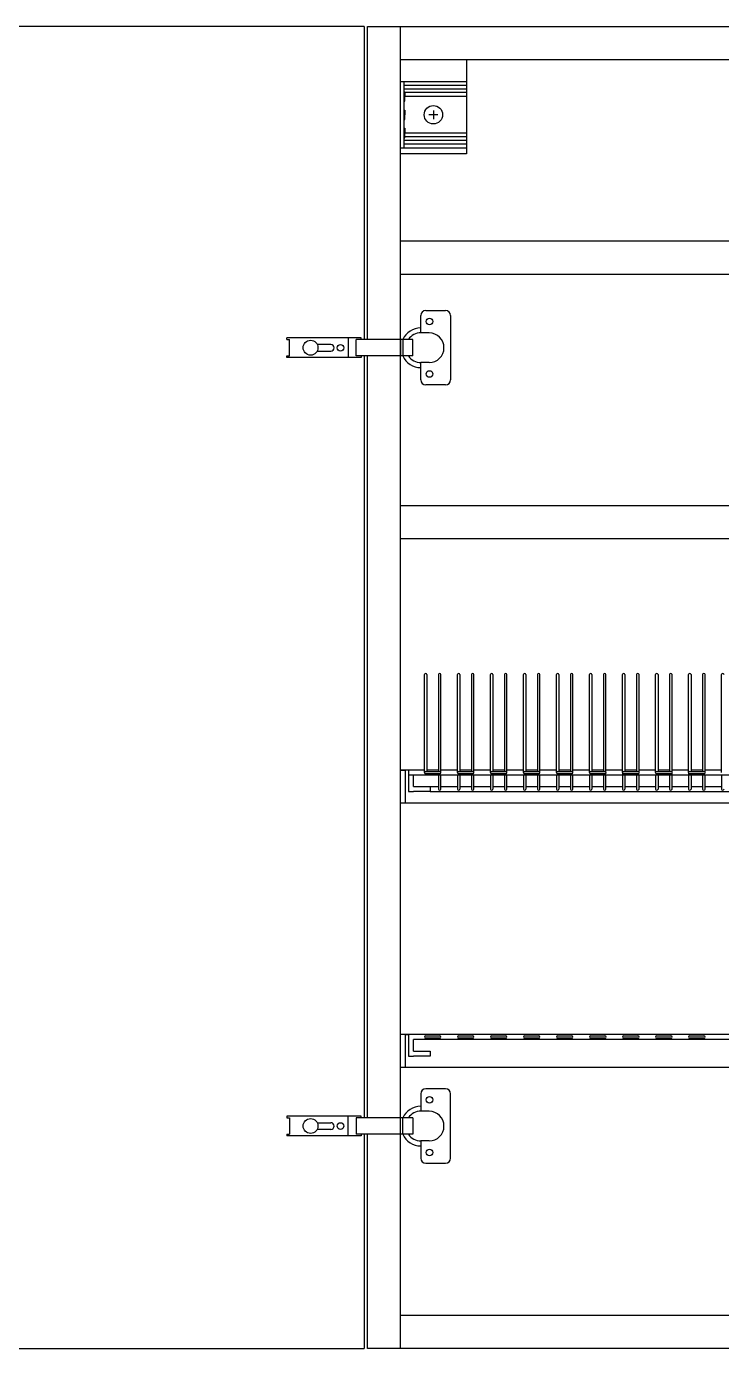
# Model space of a CAD drawing. Header units: millimetres. Extents: x 6386 to 13167, y 3420 to 7732.
# Drawn here: x 6467.8 to 6509.9, y 3715.3 to 3795.3 of the extents above; entities that cross this region are included whole.
import ezdxf

# ---------------------------------------------------------------- set-up
doc = ezdxf.new("R2010")
doc.units = ezdxf.units.MM
doc.layers.add('prospetti', color=2, linetype='Continuous')
doc.layers.add('viti', color=5, linetype='Continuous')

msp = doc.modelspace()

# ---------------------------------------------------------------- linework, layer by layer
at = {"layer": 'prospetti'}
for p, q in [((6488.231, 3795.268), (6448.431, 3795.268)), ((6488.231, 3795.268), (6488.231, 3776.327)), ((6488.431, 3795.268), (6568.431, 3795.268)), ((6488.431, 3776.327), (6488.431, 3795.268)), ((6490.431, 3715.268), (6490.431, 3795.268)), ((6490.431, 3793.268), (6566.431, 3793.268)), ((6494.431, 3793.268), (6494.431, 3787.567)), ((6494.431, 3787.567), (6490.431, 3787.567)), ((6566.431, 3782.268), (6490.431, 3782.268)), ((6566.431, 3780.268), (6490.431, 3780.268)), ((6488.231, 3775.327), (6488.231, 3729.232)), ((6488.431, 3729.232), (6488.431, 3775.327)), ((6566.431, 3766.268), (6490.431, 3766.268)), ((6566.431, 3764.268), (6490.431, 3764.268)), ((6566.431, 3748.268), (6490.431, 3748.268)), ((6566.431, 3732.268), (6490.431, 3732.268)), ((6488.231, 3728.232), (6488.231, 3715.268)), ((6488.431, 3715.268), (6488.431, 3728.232)), ((6566.431, 3717.268), (6490.431, 3717.268)), ((6448.431, 3715.268), (6488.231, 3715.268)), ((6568.431, 3715.268), (6488.431, 3715.268))]:
    msp.add_line(p, q, dxfattribs=at)
at = {"layer": 'viti'}
for p, q in [((6494.431, 3791.923), (6490.431, 3791.923)), ((6490.631, 3791.923), (6490.631, 3790.947)), ((6494.431, 3791.696), (6490.631, 3791.696)), ((6494.431, 3791.477), (6490.631, 3791.477)), ((6494.431, 3791.265), (6490.703, 3791.265)), ((6494.431, 3791.923), (6494.431, 3787.923)), ((6494.431, 3791.923), (6494.431, 3787.923)), ((6490.631, 3790.947), (6490.631, 3790.003)), ((6494.431, 3791.028), (6490.703, 3791.028)), ((6490.631, 3790.003), (6490.631, 3788.899)), ((6490.631, 3788.899), (6490.631, 3787.923)), ((6494.431, 3788.818), (6490.703, 3788.818)), ((6494.431, 3788.369), (6490.631, 3788.369)), ((6494.431, 3788.149), (6490.631, 3788.149)), ((6494.431, 3788.58), (6490.703, 3788.58)), ((6490.431, 3787.923), (6494.431, 3787.923)), ((6491.672, 3776.727), (6491.672, 3777.777)), ((6491.972, 3778.077), (6493.172, 3778.077)), ((6493.472, 3777.777), (6493.472, 3773.877)), ((6488.061, 3776.427), (6483.561, 3776.427)), ((6483.561, 3776.327), (6483.561, 3776.427)), ((6483.561, 3776.327), (6483.711, 3776.327)), ((6483.711, 3775.327), (6483.711, 3776.327)), ((6486.218, 3776.027), (6485.394, 3776.027)), ((6487.269, 3776.427), (6487.269, 3775.227)), ((6491.182, 3776.327), (6487.761, 3776.327)), ((6487.761, 3775.327), (6487.761, 3776.327)), ((6488.061, 3776.327), (6488.061, 3776.427)), ((6490.431, 3776.327), (6490.431, 3775.327)), ((6490.581, 3776.327), (6490.581, 3775.327)), ((6491.182, 3775.327), (6491.182, 3776.327)), ((6492.172, 3776.727), (6491.672, 3776.727)), ((6483.561, 3775.227), (6483.561, 3775.327)), ((6483.561, 3775.327), (6483.711, 3775.327)), ((6488.061, 3775.227), (6483.561, 3775.227)), ((6485.394, 3775.627), (6486.218, 3775.627)), ((6491.182, 3775.327), (6487.761, 3775.327)), ((6488.061, 3775.327), (6488.061, 3775.227)), ((6491.672, 3773.877), (6491.672, 3774.927)), ((6492.172, 3774.927), (6491.672, 3774.927)), ((6493.172, 3773.577), (6491.972, 3773.577)), ((6491.885, 3750.118), (6491.885, 3756.049)), ((6492.035, 3756.049), (6492.035, 3750.193)), ((6492.735, 3756.049), (6492.735, 3750.193)), ((6492.885, 3750.118), (6492.885, 3756.049)), ((6493.885, 3750.118), (6493.885, 3756.049)), ((6494.035, 3756.049), (6494.035, 3750.193)), ((6494.735, 3756.049), (6494.735, 3750.193)), ((6494.885, 3750.118), (6494.885, 3756.049)), ((6495.885, 3750.118), (6495.885, 3756.049)), ((6496.035, 3756.049), (6496.035, 3750.193)), ((6496.735, 3756.049), (6496.735, 3750.193)), ((6496.885, 3750.118), (6496.885, 3756.049)), ((6497.885, 3750.118), (6497.885, 3756.049)), ((6498.035, 3756.049), (6498.035, 3750.193)), ((6498.735, 3756.049), (6498.735, 3750.193)), ((6498.885, 3750.118), (6498.885, 3756.049)), ((6499.885, 3750.118), (6499.885, 3756.049)), ((6500.035, 3756.049), (6500.035, 3750.193)), ((6500.735, 3756.049), (6500.735, 3750.193)), ((6500.885, 3750.118), (6500.885, 3756.049)), ((6501.885, 3750.118), (6501.885, 3756.049)), ((6502.035, 3756.049), (6502.035, 3750.193)), ((6502.735, 3756.049), (6502.735, 3750.193)), ((6502.885, 3750.118), (6502.885, 3756.049)), ((6503.885, 3750.118), (6503.885, 3756.049)), ((6504.035, 3756.049), (6504.035, 3750.193)), ((6504.735, 3756.049), (6504.735, 3750.193)), ((6504.885, 3750.118), (6504.885, 3756.049)), ((6505.885, 3750.118), (6505.885, 3756.049)), ((6506.035, 3756.049), (6506.035, 3750.193)), ((6506.735, 3756.049), (6506.735, 3750.193)), ((6506.885, 3750.118), (6506.885, 3756.049)), ((6507.885, 3750.118), (6507.885, 3756.049)), ((6508.035, 3756.049), (6508.035, 3750.193)), ((6508.735, 3756.049), (6508.735, 3750.193)), ((6508.885, 3750.118), (6508.885, 3756.049)), ((6509.885, 3750.118), (6509.885, 3756.049)), ((6490.431, 3750.268), (6490.731, 3750.268)), ((6491.885, 3750.268), (6490.431, 3750.268)), ((6490.731, 3750.268), (6490.731, 3748.268)), ((6490.931, 3750.268), (6490.931, 3748.968)), ((6492.735, 3749.968), (6490.931, 3749.968)), ((6491.231, 3749.268), (6491.231, 3749.968)), ((6491.954, 3750.193), (6492.816, 3750.193)), ((6492.816, 3750.043), (6491.954, 3750.043)), ((6492.735, 3750.268), (6492.035, 3750.268)), ((6565.631, 3749.968), (6492.735, 3749.968)), ((6492.735, 3749.968), (6492.735, 3749.118)), ((6493.885, 3750.268), (6492.885, 3750.268)), ((6492.885, 3749.118), (6492.885, 3749.968)), ((6493.885, 3749.968), (6493.885, 3749.118)), ((6493.954, 3750.193), (6494.816, 3750.193)), ((6494.816, 3750.043), (6493.954, 3750.043)), ((6494.735, 3750.268), (6494.035, 3750.268)), ((6494.035, 3749.968), (6494.035, 3749.118)), ((6494.735, 3749.968), (6494.735, 3749.118)), ((6495.885, 3750.268), (6494.885, 3750.268)), ((6494.885, 3749.118), (6494.885, 3749.968)), ((6495.885, 3749.968), (6495.885, 3749.118)), ((6495.954, 3750.193), (6496.816, 3750.193)), ((6496.816, 3750.043), (6495.954, 3750.043)), ((6496.735, 3750.268), (6496.035, 3750.268)), ((6496.035, 3749.968), (6496.035, 3749.118)), ((6496.735, 3749.968), (6496.735, 3749.118)), ((6497.885, 3750.268), (6496.885, 3750.268)), ((6496.885, 3749.118), (6496.885, 3749.968)), ((6497.885, 3749.968), (6497.885, 3749.118)), ((6497.954, 3750.193), (6498.816, 3750.193)), ((6498.816, 3750.043), (6497.954, 3750.043)), ((6498.735, 3750.268), (6498.035, 3750.268)), ((6498.035, 3749.968), (6498.035, 3749.118)), ((6498.735, 3749.968), (6498.735, 3749.118)), ((6499.885, 3750.268), (6498.885, 3750.268)), ((6498.885, 3749.118), (6498.885, 3749.968)), ((6499.885, 3749.968), (6499.885, 3749.118)), ((6499.954, 3750.193), (6500.816, 3750.193)), ((6500.816, 3750.043), (6499.954, 3750.043)), ((6500.735, 3750.268), (6500.035, 3750.268)), ((6500.035, 3749.968), (6500.035, 3749.118)), ((6500.816, 3750.043), (6500.735, 3750.043)), ((6500.735, 3749.968), (6500.735, 3749.118)), ((6501.885, 3750.268), (6500.885, 3750.268)), ((6500.885, 3749.118), (6500.885, 3749.968)), ((6501.885, 3749.968), (6501.885, 3749.118)), ((6501.954, 3750.193), (6502.816, 3750.193)), ((6502.816, 3750.043), (6501.954, 3750.043)), ((6502.735, 3750.268), (6502.035, 3750.268)), ((6502.035, 3749.968), (6502.035, 3749.118)), ((6502.735, 3749.968), (6502.735, 3749.118)), ((6503.885, 3750.268), (6502.885, 3750.268)), ((6502.885, 3749.118), (6502.885, 3749.968)), ((6503.885, 3750.118), (6503.885, 3749.118)), ((6503.954, 3750.193), (6504.816, 3750.193)), ((6504.816, 3750.043), (6503.954, 3750.043)), ((6504.735, 3750.268), (6504.035, 3750.268)), ((6504.035, 3750.043), (6504.035, 3749.118)), ((6504.735, 3749.968), (6504.735, 3749.118)), ((6505.885, 3750.268), (6504.885, 3750.268)), ((6504.885, 3749.118), (6504.885, 3749.968)), ((6505.885, 3749.968), (6505.885, 3749.118)), ((6505.954, 3750.193), (6506.816, 3750.193)), ((6506.816, 3750.043), (6505.954, 3750.043)), ((6506.735, 3750.268), (6506.035, 3750.268)), ((6506.035, 3749.968), (6506.035, 3749.118)), ((6506.735, 3750.043), (6506.735, 3749.118)), ((6507.885, 3750.268), (6506.885, 3750.268)), ((6506.885, 3749.118), (6506.885, 3750.118)), ((6507.885, 3750.118), (6507.885, 3749.118)), ((6507.954, 3750.193), (6508.816, 3750.193)), ((6508.816, 3750.043), (6507.954, 3750.043)), ((6508.735, 3750.268), (6508.035, 3750.268)), ((6508.035, 3750.043), (6508.035, 3749.118)), ((6508.735, 3749.968), (6508.735, 3749.118)), ((6509.885, 3750.268), (6508.885, 3750.268)), ((6508.885, 3749.118), (6508.885, 3749.968)), ((6509.885, 3749.968), (6509.885, 3749.118)), ((6490.931, 3748.968), (6491.231, 3748.968)), ((6491.231, 3749.268), (6492.231, 3749.268)), ((6492.231, 3748.968), (6491.231, 3748.968)), ((6492.231, 3749.268), (6492.231, 3748.968)), ((6492.231, 3749.268), (6492.735, 3749.268)), ((6492.231, 3748.968), (6564.631, 3748.968)), ((6492.885, 3749.268), (6493.885, 3749.268)), ((6494.035, 3749.268), (6494.735, 3749.268)), ((6494.885, 3749.268), (6495.885, 3749.268)), ((6496.035, 3749.268), (6496.735, 3749.268)), ((6496.885, 3749.268), (6497.885, 3749.268)), ((6498.035, 3749.268), (6498.735, 3749.268)), ((6498.885, 3749.268), (6499.885, 3749.268)), ((6500.035, 3749.268), (6500.735, 3749.268)), ((6500.885, 3749.268), (6501.885, 3749.268)), ((6502.035, 3749.268), (6502.735, 3749.268)), ((6502.885, 3749.268), (6503.885, 3749.268)), ((6504.035, 3749.268), (6504.735, 3749.268)), ((6504.885, 3749.268), (6505.885, 3749.268)), ((6506.035, 3749.268), (6506.735, 3749.268)), ((6506.885, 3749.268), (6507.885, 3749.268)), ((6508.035, 3749.268), (6508.735, 3749.268)), ((6508.885, 3749.268), (6509.885, 3749.268)), ((6566.431, 3734.268), (6490.431, 3734.268)), ((6490.731, 3734.268), (6490.731, 3732.268)), ((6490.731, 3734.268), (6490.931, 3734.268)), ((6490.931, 3734.268), (6490.931, 3732.968)), ((6565.631, 3733.968), (6491.231, 3733.968)), ((6491.231, 3733.268), (6491.231, 3733.968)), ((6491.954, 3734.193), (6492.816, 3734.193)), ((6492.816, 3734.043), (6491.954, 3734.043)), ((6493.954, 3734.193), (6494.816, 3734.193)), ((6494.816, 3734.043), (6493.954, 3734.043)), ((6495.954, 3734.193), (6496.816, 3734.193)), ((6496.816, 3734.043), (6495.954, 3734.043)), ((6497.954, 3734.193), (6498.816, 3734.193)), ((6498.816, 3734.043), (6497.954, 3734.043)), ((6499.954, 3734.193), (6500.816, 3734.193)), ((6500.816, 3734.043), (6499.954, 3734.043)), ((6501.954, 3734.193), (6502.816, 3734.193)), ((6502.816, 3734.043), (6501.954, 3734.043)), ((6503.954, 3734.193), (6504.816, 3734.193)), ((6504.816, 3734.043), (6503.954, 3734.043)), ((6505.954, 3734.193), (6506.816, 3734.193)), ((6506.816, 3734.043), (6505.954, 3734.043)), ((6507.954, 3734.193), (6508.816, 3734.193)), ((6508.816, 3734.043), (6507.954, 3734.043)), ((6490.931, 3732.968), (6491.231, 3732.968)), ((6491.231, 3733.268), (6492.231, 3733.268)), ((6492.231, 3732.968), (6491.231, 3732.968)), ((6492.231, 3733.268), (6492.231, 3732.968)), ((6491.672, 3730.682), (6491.672, 3729.632)), ((6493.172, 3730.982), (6491.972, 3730.982)), ((6493.472, 3726.782), (6493.472, 3730.682)), ((6492.172, 3729.632), (6491.672, 3729.632)), ((6488.061, 3729.332), (6483.561, 3729.332)), ((6483.561, 3729.332), (6483.561, 3729.232)), ((6483.561, 3729.232), (6483.711, 3729.232)), ((6483.711, 3729.232), (6483.711, 3728.232)), ((6485.394, 3728.932), (6486.218, 3728.932)), ((6487.269, 3728.132), (6487.269, 3729.332)), ((6491.182, 3729.232), (6487.761, 3729.232)), ((6487.761, 3729.232), (6487.761, 3728.232)), ((6488.061, 3729.232), (6488.061, 3729.332)), ((6490.431, 3728.232), (6490.431, 3729.232)), ((6490.581, 3728.232), (6490.581, 3729.232)), ((6491.182, 3729.232), (6491.182, 3728.232)), ((6483.561, 3728.232), (6483.561, 3728.132)), ((6483.561, 3728.232), (6483.711, 3728.232)), ((6488.061, 3728.132), (6483.561, 3728.132)), ((6486.218, 3728.532), (6485.394, 3728.532)), ((6491.182, 3728.232), (6487.761, 3728.232)), ((6488.061, 3728.232), (6488.061, 3728.132)), ((6491.672, 3727.832), (6491.672, 3726.782)), ((6492.172, 3727.832), (6491.672, 3727.832)), ((6491.972, 3726.482), (6493.172, 3726.482))]:
    msp.add_line(p, q, dxfattribs=at)
at = {"layer": 'viti', "linetype": 'Continuous'}
for p, q in [((6492.699, 3789.923), (6492.163, 3789.923)), ((6492.431, 3790.191), (6492.431, 3789.655))]:
    msp.add_line(p, q, dxfattribs=at)
at = {"layer": 'viti'}
for points in [[(6490.631, 3791.312), (6490.703, 3791.312), (6490.703, 3791.028)], [(6490.631, 3791.312), (6490.703, 3791.312), (6490.703, 3791.028)], [(6490.661, 3791.313), (6490.703, 3791.313), (6490.703, 3791.056)], [(6490.631, 3790.743), (6490.703, 3790.743), (6490.703, 3791.028)], [(6490.631, 3790.743), (6490.703, 3790.743), (6490.703, 3791.028)], [(6490.631, 3790.208), (6490.703, 3790.208), (6490.703, 3789.923)], [(6490.631, 3790.208), (6490.703, 3790.208), (6490.703, 3789.923)], [(6490.631, 3789.638), (6490.703, 3789.638), (6490.703, 3789.923)], [(6490.631, 3789.638), (6490.703, 3789.638), (6490.703, 3789.923)], [(6490.631, 3789.103), (6490.703, 3789.103), (6490.703, 3788.818)], [(6490.631, 3789.103), (6490.703, 3789.103), (6490.703, 3788.818)], [(6490.631, 3788.533), (6490.703, 3788.533), (6490.703, 3788.818)], [(6490.631, 3788.533), (6490.703, 3788.533), (6490.703, 3788.818)]]:
    msp.add_lwpolyline(points, dxfattribs=at)
for centre, radius in [((6492.431, 3789.923), 0.556), ((6492.199, 3777.421), 0.2), ((6484.991, 3775.827), 0.45), ((6486.799, 3775.827), 0.2), ((6492.199, 3774.239), 0.2), ((6492.199, 3730.32), 0.2), ((6484.991, 3728.732), 0.45), ((6486.799, 3728.732), 0.2), ((6492.199, 3727.138), 0.2)]:
    msp.add_circle(centre, radius, dxfattribs=at)
for centre, radius, start, end in [((6491.972, 3777.777), 0.3, 90, 180), ((6493.172, 3777.777), 0.3, 0, 90), ((6491.672, 3775.827), 1.2, 90, 155.37568), ((6486.218, 3775.827), 0.2, 0, 90), ((6491.672, 3775.827), 0.9, 90, 146.25101), ((6492.172, 3775.827), 0.9, 270, 90), ((6486.218, 3775.827), 0.2, 270, 0), ((6491.672, 3775.827), 1.2, 204.62432, 270), ((6491.672, 3775.827), 0.9, 213.74899, 270), ((6491.972, 3773.877), 0.3, 180, 270), ((6493.172, 3773.877), 0.3, 270, 0), ((6491.96, 3756.043), 0.0753, 4.69191, 175.30809), ((6492.81, 3756.043), 0.0753, 4.69191, 175.30809), ((6493.96, 3756.043), 0.0753, 4.69191, 175.30809), ((6494.81, 3756.043), 0.0753, 4.69191, 175.30809), ((6495.96, 3756.043), 0.0753, 4.69191, 175.30809), ((6496.81, 3756.043), 0.0753, 4.69191, 175.30809), ((6497.96, 3756.043), 0.0753, 4.69191, 175.30809), ((6498.81, 3756.043), 0.0753, 4.69191, 175.30809), ((6499.96, 3756.043), 0.0753, 4.69191, 175.30809), ((6500.81, 3756.043), 0.0753, 4.69191, 175.30809), ((6501.96, 3756.043), 0.0753, 4.69191, 175.30809), ((6502.81, 3756.043), 0.0753, 4.69191, 175.30809), ((6503.96, 3756.043), 0.0753, 4.69191, 175.30809), ((6504.81, 3756.043), 0.0753, 4.69191, 175.30809), ((6505.96, 3756.043), 0.0753, 4.69191, 175.30809), ((6506.81, 3756.043), 0.0753, 4.69191, 175.30809), ((6507.96, 3756.043), 0.0753, 4.69191, 175.30809), ((6508.81, 3756.043), 0.0753, 4.69191, 175.30809), ((6509.96, 3756.043), 0.0753, 4.69191, 175.30809), ((6491.961, 3750.118), 0.0753, 94.69191, 265.30809), ((6492.81, 3750.118), 0.0753, 274.69191, 85.30809), ((6493.961, 3750.118), 0.0753, 94.69191, 265.30809), ((6494.81, 3750.118), 0.0753, 274.69191, 85.30809), ((6495.961, 3750.118), 0.0753, 94.69191, 265.30809), ((6496.81, 3750.118), 0.0753, 274.69191, 85.30809), ((6497.961, 3750.118), 0.0753, 94.69191, 265.30809), ((6498.81, 3750.118), 0.0753, 274.69191, 85.30809), ((6499.961, 3750.118), 0.0753, 94.69191, 265.30809), ((6500.81, 3750.118), 0.0753, 274.69191, 85.30809), ((6501.961, 3750.118), 0.0753, 94.69191, 265.30809), ((6502.81, 3750.118), 0.0753, 274.69191, 85.30809), ((6503.961, 3750.118), 0.0753, 94.69191, 265.30809), ((6504.81, 3750.118), 0.0753, 274.69191, 85.30809), ((6505.961, 3750.118), 0.0753, 94.69191, 265.30809), ((6506.81, 3750.118), 0.0753, 274.69191, 85.30809), ((6507.961, 3750.118), 0.0753, 94.69191, 265.30809), ((6508.81, 3750.118), 0.0753, 274.69191, 85.30809), ((6492.81, 3749.124), 0.0753, 184.69191, 355.30809), ((6493.96, 3749.124), 0.0753, 184.69191, 355.30809), ((6494.81, 3749.124), 0.0753, 184.69191, 355.30809), ((6495.96, 3749.124), 0.0753, 184.69191, 355.30809), ((6496.81, 3749.124), 0.0753, 184.69191, 355.30809), ((6497.96, 3749.124), 0.0753, 184.69191, 355.30809), ((6498.81, 3749.124), 0.0753, 184.69191, 355.30809), ((6499.96, 3749.124), 0.0753, 184.69191, 355.30809), ((6500.81, 3749.124), 0.0753, 184.69191, 355.30809), ((6501.96, 3749.124), 0.0753, 184.69191, 355.30809), ((6502.81, 3749.124), 0.0753, 184.69191, 355.30809), ((6503.96, 3749.124), 0.0753, 184.69191, 355.30809), ((6504.81, 3749.124), 0.0753, 184.69191, 355.30809), ((6505.96, 3749.124), 0.0753, 184.69191, 355.30809), ((6506.81, 3749.124), 0.0753, 184.69191, 355.30809), ((6507.96, 3749.124), 0.0753, 184.69191, 355.30809), ((6508.81, 3749.124), 0.0753, 184.69191, 355.30809), ((6509.96, 3749.124), 0.0753, 184.69191, 355.30809), ((6491.961, 3734.118), 0.0753, 94.69191, 265.30809), ((6492.81, 3734.118), 0.0753, 274.69191, 85.30809), ((6493.961, 3734.118), 0.0753, 94.69191, 265.30809), ((6494.81, 3734.118), 0.0753, 274.69191, 85.30809), ((6495.961, 3734.118), 0.0753, 94.69191, 265.30809), ((6496.81, 3734.118), 0.0753, 274.69191, 85.30809), ((6497.961, 3734.118), 0.0753, 94.69191, 265.30809), ((6498.81, 3734.118), 0.0753, 274.69191, 85.30809), ((6499.961, 3734.118), 0.0753, 94.69191, 265.30809), ((6500.81, 3734.118), 0.0753, 274.69191, 85.30809), ((6501.961, 3734.118), 0.0753, 94.69191, 265.30809), ((6502.81, 3734.118), 0.0753, 274.69191, 85.30809), ((6503.961, 3734.118), 0.0753, 94.69191, 265.30809), ((6504.81, 3734.118), 0.0753, 274.69191, 85.30809), ((6505.961, 3734.118), 0.0753, 94.69191, 265.30809), ((6506.81, 3734.118), 0.0753, 274.69191, 85.30809), ((6507.961, 3734.118), 0.0753, 94.69191, 265.30809), ((6508.81, 3734.118), 0.0753, 274.69191, 85.30809), ((6491.972, 3730.682), 0.3, 90, 180), ((6493.172, 3730.682), 0.3, 0, 90), ((6491.672, 3728.732), 1.2, 90, 155.37568), ((6491.672, 3728.732), 0.9, 90, 146.25101), ((6492.172, 3728.732), 0.9, 270, 90), ((6486.218, 3728.732), 0.2, 0, 90), ((6486.218, 3728.732), 0.2, 270, 0), ((6491.672, 3728.732), 1.2, 204.62432, 270), ((6491.672, 3728.732), 0.9, 213.74899, 270), ((6491.972, 3726.782), 0.3, 180, 270), ((6493.172, 3726.782), 0.3, 270, 0)]:
    msp.add_arc(centre, radius, start, end, dxfattribs=at)

doc.saveas('drawing.dxf')
